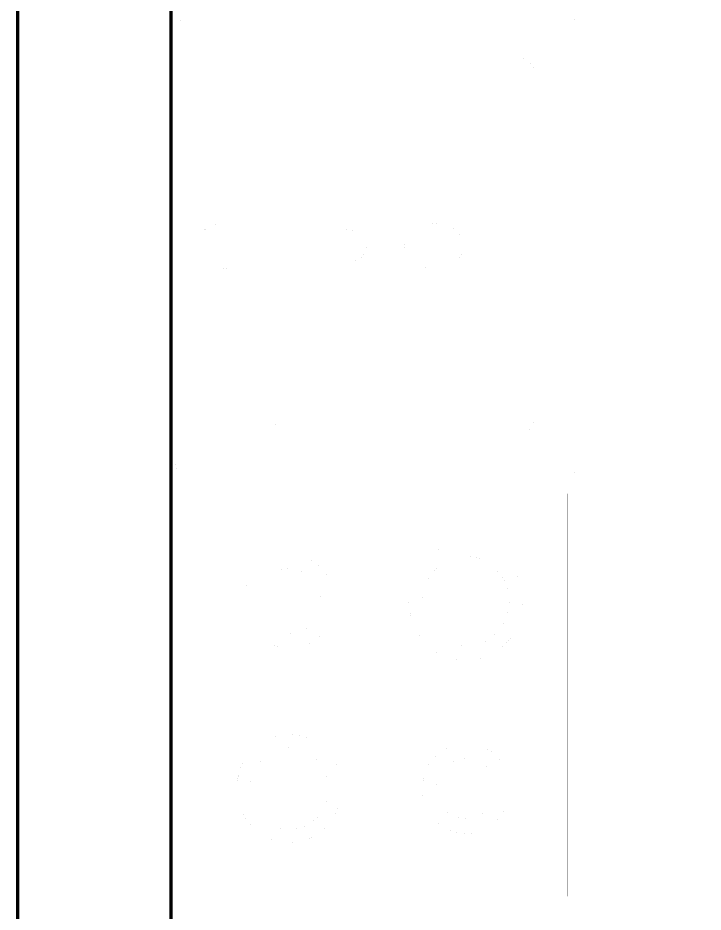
# Model space of a CAD drawing. Header units: metres. Extents: x -5.37 to 2.25, y -5.82 to 2.
# Drawn here: x -5.369 to -4.249, y -0.547 to 0.914 of the extents above; entities that cross this region are included whole.
import ezdxf

# ---------------------------------------------------------------- set-up
doc = ezdxf.new("R2010")
doc.units = ezdxf.units.M
doc.header["$LTSCALE"] = 10
doc.layers.get('0').update_dxf_attribs({"linetype": 'CONTINUOUS', "lineweight": 100})
doc.layers.add('roomitems', color=2, linetype='CONTINUOUS', lineweight=100)
doc.layers.add('walls', color=8, linetype='CONTINUOUS', lineweight=100)

# ---------------------------------------------------------------- blocks, each defined once
blk = doc.blocks.new('F-1-1')
at = {"color": 0, "const_width": 0.01}
for points in [[(-333.4, 352.1), (-333.4, 352.1)], [(-333.4, 352.1), (-277.8, 352.1)], [(-333.4, 293.5), (-333.4, 352.1)], [(-333.4, 352.1), (-333.4, 352.1)], [(-333.4, 352.1), (-333.4, 352.1)], [(-277.8, 352.1), (-222.2, 352.1)], [(-222.2, 352.1), (-166.7, 352.1)], [(-166.7, 352.1), (-111.1, 352.1)], [(-111.1, 352.1), (-55.6, 352.1)], [(-55.6, 352.1), (0, 352.1)], [(0, 352.1), (55.6, 352.1)], [(55.6, 352.1), (111.1, 352.1)], [(111.1, 352.1), (166.7, 352.1)], [(166.7, 352.1), (222.2, 352.1)], [(222.2, 352.1), (277.8, 352.1)], [(277.8, 352.1), (333.4, 352.1)], [(333.4, 352.1), (333.4, 293.5)], [(-311, 329), (-311, 329)], [(-311, 329), (-259.2, 329)], [(-311, 274.2), (-311, 329)], [(-311, 329), (-311, 329)], [(-311, 329), (-311, 329)], [(-259.2, 329), (-207.4, 329)], [(-207.4, 329), (-155.5, 329)], [(-155.5, 329), (-103.7, 329)], [(-103.7, 329), (-51.8, 329)], [(-51.8, 329), (0, 329)], [(0, 329), (51.8, 329)], [(51.8, 329), (103.7, 329)], [(103.7, 329), (155.5, 329)], [(155.5, 329), (207.4, 329)], [(207.4, 329), (259.2, 329)], [(259.2, 329), (311, 329)], [(311, 329), (311, 274.2)], [(-333.4, 234.8), (-333.4, 293.5)], [(333.4, 293.5), (333.4, 234.8)], [(-311, 219.4), (-311, 274.2)], [(144.4, 268.6), (144.4, 272.4)], [(144.4, 264.7), (144.4, 268.6)], [(144.4, 260.9), (144.4, 264.7)], [(311, 274.2), (311, 219.4)], [(-144.4, 248.6), (-144.4, 252.4)], [(-144.4, 248.6), (-144.4, 252.4)], [(-144.4, 244.7), (-144.4, 248.6)], [(-144.4, 244.7), (-144.4, 248.6)], [(119.5, 246.1), (131.7, 248.7)], [(131.7, 248.7), (144.4, 249.6)], [(144.4, 257), (144.4, 260.9)], [(144.4, 253.2), (144.4, 257)], [(144.4, 249.3), (144.4, 253.2)], [(144.4, 249.6), (157, 248.7)], [(144.4, 245.5), (144.4, 249.3)], [(157, 248.7), (169.2, 246.1)], [(-333.4, 176.1), (-333.4, 234.8)], [(-144.4, 240.9), (-144.4, 244.7)], [(-144.4, 240.9), (-144.4, 244.7)], [(-144.4, 237), (-144.4, 240.9)], [(-144.4, 237), (-144.4, 240.9)], [(-144.4, 233.2), (-144.4, 237)], [(-144.4, 233.2), (-144.4, 237)], [(87.3, 229.4), (97.2, 236.4)], [(97.2, 236.4), (108, 242)], [(108, 242), (119.5, 246.1)], [(144.4, 241.6), (144.4, 245.5)], [(144.4, 237.8), (144.4, 241.6)], [(144.4, 233.9), (144.4, 237.8)], [(144.4, 230.1), (144.4, 233.9)], [(169.2, 246.1), (180.7, 242)], [(180.7, 242), (191.5, 236.4)], [(191.5, 236.4), (201.4, 229.4)], [(333.4, 234.8), (333.4, 176.1)], [(-311, 164.5), (-311, 219.4)], [(-181.6, 218.9), (-173.1, 223.3)], [(-173.1, 223.3), (-164, 226.6)], [(-164, 226.6), (-154.4, 228.6)], [(-154.4, 228.6), (-144.4, 229.3)], [(-144.4, 229.3), (-144.4, 233.2)], [(-144.4, 229.3), (-144.4, 233.2)], [(-144.4, 229.3), (-134.4, 228.6)], [(-144.4, 225.5), (-144.4, 229.3)], [(-144.4, 225.5), (-144.4, 229.3)], [(-144.4, 221.6), (-144.4, 225.5)], [(-144.4, 221.6), (-144.4, 225.5)], [(-144.4, 217.8), (-144.4, 221.6)], [(-144.4, 217.8), (-144.4, 221.6)], [(-134.4, 228.6), (-124.7, 226.6)], [(-124.7, 226.6), (-115.6, 223.3)], [(-115.6, 223.3), (-107.1, 218.9)], [(70.4, 212), (78.3, 221.3)], [(78.3, 221.3), (87.3, 229.4)], [(108.6, 216.2), (116.8, 220.5)], [(116.8, 220.5), (125.5, 223.6)], [(125.5, 223.6), (134.8, 225.5)], [(134.8, 225.5), (144.4, 226.2)], [(144.4, 226.2), (144.4, 230.1)], [(144.4, 226.2), (154, 225.5)], [(144.4, 226.2), (144.4, 226.2)], [(154, 225.5), (163.2, 223.6)], [(163.2, 223.6), (171.9, 220.5)], [(171.9, 220.5), (180.1, 216.2)], [(201.4, 229.4), (210.4, 221.3)], [(210.4, 221.3), (218.3, 212)], [(311, 219.4), (311, 164.5)], [(-202.8, 199.6), (-196.6, 207)], [(-196.6, 207), (-189.5, 213.4)], [(-189.5, 213.4), (-181.6, 218.9)], [(-158.1, 204.3), (-151.4, 205.7)], [(-151.4, 205.7), (-144.4, 206.2)], [(-144.4, 213.9), (-144.4, 217.8)], [(-144.4, 213.9), (-144.4, 217.8)], [(-144.4, 210.1), (-144.4, 213.9)], [(-144.4, 210.1), (-144.4, 213.9)], [(-144.4, 206.2), (-144.4, 210.1)], [(-144.4, 206.2), (-144.4, 210.1)], [(-144.4, 206.2), (-137.4, 205.7)], [(-144.4, 206.2), (-144.4, 206.2)], [(-144.4, 206.2), (-144.4, 206.2)], [(-137.4, 205.7), (-130.7, 204.3)], [(-107.1, 218.9), (-99.3, 213.4)], [(-99.3, 213.4), (-92.2, 207)], [(-92.2, 207), (-85.9, 199.6)], [(63.7, 201.7), (70.4, 212)], [(88.3, 197.7), (94.3, 204.8)], [(94.3, 204.8), (101.1, 211)], [(101.1, 211), (108.6, 216.2)], [(180.1, 216.2), (187.6, 211)], [(187.6, 211), (194.4, 204.8)], [(194.4, 204.8), (200.4, 197.7)], [(218.3, 212), (225, 201.7)], [(-212.4, 182.7), (-208.1, 191.5)], [(-208.1, 191.5), (-202.8, 199.6)], [(-185.1, 185.5), (-180.8, 190.6)], [(-180.8, 190.6), (-175.8, 195.1)], [(-175.8, 195.1), (-170.4, 199)], [(-170.4, 199), (-164.4, 202)], [(-164.4, 202), (-158.1, 204.3)], [(-130.7, 204.3), (-124.3, 202)], [(-124.3, 202), (-118.4, 199)], [(-118.4, 199), (-112.9, 195.1)], [(-112.9, 195.1), (-108, 190.6)], [(-108, 190.6), (-103.6, 185.5)], [(-85.9, 199.6), (-80.6, 191.5)], [(-80.6, 191.5), (-76.3, 182.7)], [(54.3, 178.6), (58.3, 190.6)], [(58.3, 190.6), (63.7, 201.7)], [(83.2, 189.9), (88.3, 197.7)], [(200.4, 197.7), (205.5, 189.9)], [(225, 201.7), (230.4, 190.6)], [(230.4, 190.6), (234.4, 178.6)], [(-333.4, 117.4), (-333.4, 176.1)], [(-215.6, 173.3), (-212.4, 182.7)], [(-191.8, 173.7), (-188.8, 179.9)], [(-188.8, 179.9), (-185.1, 185.5)], [(-103.6, 185.5), (-99.9, 179.9)], [(-99.9, 179.9), (-96.9, 173.7)], [(-76.3, 182.7), (-73.2, 173.3)], [(51.8, 166.1), (54.3, 178.6)], [(76.1, 172.4), (79.1, 181.5)], [(79.1, 181.5), (83.2, 189.9)], [(205.5, 189.9), (209.6, 181.5)], [(209.6, 181.5), (212.7, 172.4)], [(234.4, 178.6), (236.9, 166.1)], [(333.4, 176.1), (333.4, 117.4)], [(-311, 109.7), (-311, 164.5)], [(-218.2, 153), (-217.5, 163.3)], [(-217.5, 163.3), (-215.6, 173.3)], [(-195.4, 160.2), (-194, 167.1)], [(-194, 167.1), (-191.8, 173.7)], [(-96.9, 173.7), (-94.7, 167.1)], [(-94.7, 167.1), (-93.3, 160.2)], [(-73.2, 173.3), (-71.2, 163.3)], [(-71.2, 163.3), (-70.5, 153)], [(51, 153), (51.8, 166.1)], [(73.6, 153), (74.2, 162.9)], [(74.2, 162.9), (76.1, 172.4)], [(212.7, 172.4), (214.5, 162.9)], [(214.5, 162.9), (215.2, 153)], [(236.9, 166.1), (237.8, 153)], [(311, 164.5), (311, 109.7)], [(-236.8, 153), (-240.5, 153)], [(-233.1, 153), (-236.8, 153)], [(-229.4, 153), (-233.1, 153)], [(-225.7, 153), (-229.4, 153)], [(-221.9, 153), (-225.7, 153)], [(-218.2, 153), (-221.9, 153)], [(-217.5, 142.6), (-218.2, 153)], [(-214.5, 153), (-218.2, 153)], [(-210.8, 153), (-214.5, 153)], [(-207, 153), (-210.8, 153)], [(-203.3, 153), (-207, 153)], [(-199.6, 153), (-203.3, 153)], [(-195.9, 153), (-199.6, 153)], [(-195.9, 153), (-195.4, 160.2)], [(-195.4, 145.7), (-195.9, 153)], [(-195.9, 153), (-195.9, 153)], [(-93.3, 160.2), (-92.9, 153)], [(-92.9, 153), (-93.3, 145.7)], [(-92.9, 153), (-92.9, 153)], [(-92.9, 153), (-92.9, 153)], [(-92.9, 153), (-92.9, 153)], [(-92.9, 153), (-92.9, 153)], [(-92.9, 153), (-92.9, 153)], [(-92.9, 153), (-92.9, 153)], [(-92.9, 153), (-92.9, 153)], [(-92.9, 153), (-92.9, 153)], [(-92.9, 153), (-92.9, 153)], [(-92.9, 153), (-92.9, 153)], [(-92.9, 153), (-92.9, 153)], [(-92.9, 153), (-92.9, 153)], [(-92.9, 153), (-92.9, 153)], [(-92.9, 153), (-92.9, 153)], [(-92.9, 153), (-92.9, 153)], [(-92.8, 153), (-92.8, 153)], [(-92.8, 153), (-89, 153)], [(-89, 153), (-85.3, 153)], [(-85.3, 153), (-81.6, 153)], [(-81.6, 153), (-77.9, 153)], [(-77.9, 153), (-74.2, 153)], [(-74.2, 153), (-70.4, 153)], [(-70.5, 153), (-71.2, 142.6)], [(-70.5, 153), (-70.5, 153)], [(-70.5, 153), (-70.5, 153)], [(-70.5, 153), (-70.5, 153)], [(-70.5, 153), (-70.5, 153)], [(-70.5, 153), (-70.5, 153)], [(-70.5, 153), (-70.5, 153)], [(-70.5, 153), (-70.5, 153)], [(-70.5, 153), (-70.5, 153)], [(-70.5, 153), (-70.5, 153)], [(-70.5, 153), (-70.5, 153)], [(-70.5, 153), (-70.5, 153)], [(-70.5, 153), (-70.5, 153)], [(-70.5, 153), (-70.5, 153)], [(-70.5, 153), (-70.5, 153)], [(-70.5, 153), (-70.5, 153)], [(-70.4, 153), (-66.7, 153)], [(-66.7, 153), (-63, 153)], [(-63, 153), (-59.3, 153)], [(-59.3, 153), (-55.5, 153)], [(-55.5, 153), (-51.8, 153)], [(-51.8, 153), (-48.1, 153)], [(32.6, 153), (28.9, 153)], [(36.3, 153), (32.6, 153)], [(40, 153), (36.3, 153)], [(43.8, 153), (40, 153)], [(47.5, 153), (43.8, 153)], [(51.2, 153), (47.5, 153)], [(51.8, 139.9), (51, 153)], [(54.9, 153), (51.2, 153)], [(58.7, 153), (54.9, 153)], [(62.4, 153), (58.7, 153)], [(66.1, 153), (62.4, 153)], [(69.8, 153), (66.1, 153)], [(73.6, 153), (69.8, 153)], [(74.2, 143), (73.6, 153)], [(73.6, 153), (73.6, 153)], [(215.2, 153), (214.5, 143)], [(215.2, 153), (215.2, 153)], [(215.2, 153), (215.2, 153)], [(215.2, 153), (215.2, 153)], [(215.2, 153), (215.2, 153)], [(215.2, 153), (215.2, 153)], [(215.2, 153), (215.2, 153)], [(215.2, 153), (215.2, 153)], [(215.2, 153), (215.2, 153)], [(215.2, 153), (215.2, 153)], [(215.2, 153), (215.2, 153)], [(215.2, 153), (215.2, 153)], [(215.2, 153), (215.2, 153)], [(215.2, 153), (215.2, 153)], [(215.2, 153), (215.2, 153)], [(215.2, 153), (215.2, 153)], [(215.2, 153), (215.2, 153)], [(215.2, 153), (218.9, 153)], [(218.9, 153), (222.6, 153)], [(222.6, 153), (226.4, 153)], [(226.4, 153), (230.1, 153)], [(230.1, 153), (233.8, 153)], [(233.8, 153), (237.5, 153)], [(237.8, 153), (236.9, 139.9)], [(237.5, 153), (241.3, 153)], [(237.8, 153), (237.8, 153)], [(237.8, 153), (237.8, 153)], [(237.8, 153), (237.8, 153)], [(237.8, 153), (237.8, 153)], [(237.8, 153), (237.8, 153)], [(237.8, 153), (237.8, 153)], [(237.8, 153), (237.8, 153)], [(237.8, 153), (237.8, 153)], [(237.8, 153), (237.8, 153)], [(237.8, 153), (237.8, 153)], [(237.8, 153), (237.8, 153)], [(237.8, 153), (237.8, 153)], [(237.8, 153), (237.8, 153)], [(237.8, 153), (237.8, 153)], [(237.8, 153), (237.8, 153)], [(241.3, 153), (245, 153)], [(245, 153), (248.7, 153)], [(248.7, 153), (252.4, 153)], [(252.4, 153), (256.1, 153)], [(256.1, 153), (259.9, 153)], [(-215.6, 132.7), (-217.5, 142.6)], [(-212.4, 123.2), (-215.6, 132.7)], [(-194, 138.8), (-195.4, 145.7)], [(-191.8, 132.2), (-194, 138.8)], [(-188.8, 126.1), (-191.8, 132.2)], [(-96.9, 132.2), (-99.9, 126.1)], [(-94.7, 138.8), (-96.9, 132.2)], [(-93.3, 145.7), (-94.7, 138.8)], [(-73.2, 132.7), (-76.3, 123.2)], [(-71.2, 142.6), (-73.2, 132.7)], [(54.3, 127.3), (51.8, 139.9)], [(76.1, 133.5), (74.2, 143)], [(79.1, 124.5), (76.1, 133.5)], [(212.7, 133.5), (209.6, 124.5)], [(214.5, 143), (212.7, 133.5)], [(236.9, 139.9), (234.4, 127.3)], [(-333.4, 58.7), (-333.4, 117.4)], [(-208.1, 114.4), (-212.4, 123.2)], [(-185.1, 120.4), (-188.8, 126.1)], [(-180.8, 115.3), (-185.1, 120.4)], [(-103.6, 120.4), (-108, 115.3)], [(-99.9, 126.1), (-103.6, 120.4)], [(-76.3, 123.2), (-80.6, 114.4)], [(58.3, 115.4), (54.3, 127.3)], [(83.2, 116), (79.1, 124.5)], [(209.6, 124.5), (205.5, 116)], [(234.4, 127.3), (230.4, 115.4)], [(333.4, 117.4), (333.4, 58.7)], [(-311, 54.8), (-311, 109.7)], [(-202.8, 106.3), (-208.1, 114.4)], [(-196.6, 99), (-202.8, 106.3)], [(-175.8, 110.8), (-180.8, 115.3)], [(-170.4, 107), (-175.8, 110.8)], [(-164.4, 103.9), (-170.4, 107)], [(-158.1, 101.6), (-164.4, 103.9)], [(-124.3, 103.9), (-130.7, 101.6)], [(-118.4, 107), (-124.3, 103.9)], [(-112.9, 110.8), (-118.4, 107)], [(-108, 115.3), (-112.9, 110.8)], [(-85.9, 106.3), (-92.2, 99)], [(-80.6, 114.4), (-85.9, 106.3)], [(63.7, 104.2), (58.3, 115.4)], [(70.4, 93.9), (63.7, 104.2)], [(88.3, 108.2), (83.2, 116)], [(94.3, 101.2), (88.3, 108.2)], [(200.4, 108.2), (194.4, 101.2)], [(205.5, 116), (200.4, 108.2)], [(225, 104.2), (218.3, 93.9)], [(230.4, 115.4), (225, 104.2)], [(311, 109.7), (311, 54.8)], [(-189.5, 92.5), (-196.6, 99)], [(-181.6, 87), (-189.5, 92.5)], [(-151.4, 100.2), (-158.1, 101.6)], [(-144.4, 99.7), (-151.4, 100.2)], [(-137.4, 100.2), (-144.4, 99.7)], [(-144.4, 99.7), (-144.4, 99.7)], [(-144.4, 99.7), (-144.4, 95.9)], [(-144.4, 95.9), (-144.4, 92)], [(-144.4, 92), (-144.4, 88.2)], [(-144.4, 88.2), (-144.4, 84.3)], [(-130.7, 101.6), (-137.4, 100.2)], [(-99.3, 92.5), (-107.1, 87)], [(-92.2, 99), (-99.3, 92.5)], [(78.3, 84.7), (70.4, 93.9)], [(101.1, 95), (94.3, 101.2)], [(108.6, 89.7), (101.1, 95)], [(116.8, 85.5), (108.6, 89.7)], [(180.1, 89.7), (171.9, 85.5)], [(187.6, 95), (180.1, 89.7)], [(194.4, 101.2), (187.6, 95)], [(218.3, 93.9), (210.4, 84.7)], [(-173.1, 82.6), (-181.6, 87)], [(-164, 79.3), (-173.1, 82.6)], [(-154.4, 77.3), (-164, 79.3)], [(-144.4, 76.6), (-154.4, 77.3)], [(-144.4, 84.3), (-144.4, 80.5)], [(-144.4, 80.5), (-144.4, 76.6)], [(-134.4, 77.3), (-144.4, 76.6)], [(-144.4, 76.6), (-144.4, 72.7)], [(-124.7, 79.3), (-134.4, 77.3)], [(-115.6, 82.6), (-124.7, 79.3)], [(-107.1, 87), (-115.6, 82.6)], [(87.3, 76.5), (78.3, 84.7)], [(97.2, 69.6), (87.3, 76.5)], [(125.5, 82.3), (116.8, 85.5)], [(134.8, 80.4), (125.5, 82.3)], [(144.4, 79.7), (134.8, 80.4)], [(154, 80.4), (144.4, 79.7)], [(144.4, 79.7), (144.4, 79.7)], [(144.4, 79.7), (144.4, 75.9)], [(144.4, 75.9), (144.4, 72)], [(163.2, 82.3), (154, 80.4)], [(171.9, 85.5), (163.2, 82.3)], [(201.4, 76.5), (191.5, 69.6)], [(210.4, 84.7), (201.4, 76.5)], [(-333.4, 0), (-333.4, 58.7)], [(-144.4, 72.7), (-144.4, 68.9)], [(-144.4, 68.9), (-144.4, 65)], [(-144.4, 65), (-144.4, 61.2)], [(-144.4, 61.2), (-144.4, 57.3)], [(108, 64), (97.2, 69.6)], [(119.5, 59.8), (108, 64)], [(131.7, 57.3), (119.5, 59.8)], [(144.4, 72), (144.4, 68.2)], [(144.4, 68.2), (144.4, 64.3)], [(144.4, 64.3), (144.4, 60.5)], [(144.4, 60.5), (144.4, 56.6)], [(169.2, 59.8), (157, 57.3)], [(180.7, 64), (169.2, 59.8)], [(191.5, 69.6), (180.7, 64)], [(333.4, 58.7), (333.4, 0)], [(-311, 0), (-311, 54.8)], [(-144.4, 57.3), (-144.4, 53.5)], [(144.4, 56.4), (131.7, 57.3)], [(157, 57.3), (144.4, 56.4)], [(144.4, 56.6), (144.4, 52.8)], [(144.4, 52.8), (144.4, 48.9)], [(144.4, 48.9), (144.4, 45.1)], [(144.4, 45.1), (144.4, 41.2)], [(311, 54.8), (311, 0)], [(144.4, 41.2), (144.4, 37.4)], [(144.4, 37.4), (144.4, 33.5)], [(-333.4, -58.7), (-333.4, 0)], [(-311, -54.8), (-311, 0)], [(311, 0), (311, -54.8)], [(333.4, 0), (333.4, -58.7)], [(-144.4, -44.1), (-144.4, -40.2)], [(-311, -109.7), (-311, -54.8)], [(-144.4, -47.9), (-144.4, -44.1)], [(-144.4, -51.8), (-144.4, -47.9)], [(-144.4, -55.6), (-144.4, -51.8)], [(-144.4, -59.5), (-144.4, -55.6)], [(144.4, -60.9), (144.4, -57.1)], [(311, -54.8), (311, -109.7)], [(-333.4, -117.4), (-333.4, -58.7)], [(-187.6, -76.5), (-177.7, -71.3)], [(-177.7, -71.3), (-167.1, -67.5)], [(-167.1, -67.5), (-156, -65.2)], [(-156, -65.2), (-144.4, -64.4)], [(-144.4, -63.3), (-144.4, -59.5)], [(-144.4, -67.2), (-144.4, -63.3)], [(-144.4, -64.4), (-132.7, -65.2)], [(-144.4, -71), (-144.4, -67.2)], [(-144.4, -74.9), (-144.4, -71)], [(-132.7, -65.2), (-121.6, -67.5)], [(-121.6, -67.5), (-111, -71.3)], [(-111, -71.3), (-101.1, -76.5)], [(144.4, -64.8), (144.4, -60.9)], [(144.4, -68.6), (144.4, -64.8)], [(144.4, -72.5), (144.4, -68.6)], [(144.4, -76.3), (144.4, -72.5)], [(333.4, -58.7), (333.4, -117.4)], [(-205, -90.3), (-196.7, -82.8)], [(-196.7, -82.8), (-187.6, -76.5)], [(-161.5, -88.8), (-153.1, -87)], [(-153.1, -87), (-144.4, -86.4)], [(-144.4, -78.7), (-144.4, -74.9)], [(-144.4, -82.6), (-144.4, -78.7)], [(-144.4, -86.4), (-144.4, -82.6)], [(-144.4, -86.4), (-135.6, -87)], [(-144.4, -86.4), (-144.4, -86.4)], [(-135.6, -87), (-127.3, -88.8)], [(-101.1, -76.5), (-92, -82.8)], [(-92, -82.8), (-83.8, -90.3)], [(108.4, -89.3), (116.6, -85)], [(116.6, -85), (125.4, -81.9)], [(125.4, -81.9), (134.7, -79.9)], [(134.7, -79.9), (144.4, -79.3)], [(144.4, -80.2), (144.4, -76.3)], [(144.4, -79.3), (154, -79.9)], [(144.4, -84), (144.4, -80.2)], [(144.4, -87.9), (144.4, -84)], [(154, -79.9), (163.3, -81.9)], [(163.3, -81.9), (172.1, -85)], [(172.1, -85), (180.3, -89.3)], [(-218.4, -108.2), (-212.2, -98.8)], [(-212.2, -98.8), (-205, -90.3)], [(-189.9, -105.9), (-183.7, -100.3)], [(-183.7, -100.3), (-176.8, -95.5)], [(-176.8, -95.5), (-169.4, -91.6)], [(-169.4, -91.6), (-161.5, -88.8)], [(-127.3, -88.8), (-119.3, -91.6)], [(-119.3, -91.6), (-111.9, -95.5)], [(-111.9, -95.5), (-105.1, -100.3)], [(-105.1, -100.3), (-98.9, -105.9)], [(-83.8, -90.3), (-76.5, -98.8)], [(-76.5, -98.8), (-70.4, -108.2)], [(88, -107.9), (94, -100.8)], [(94, -100.8), (100.8, -94.6)], [(100.8, -94.6), (108.4, -89.3)], [(144.4, -91.7), (144.4, -87.9)], [(144.4, -95.6), (144.4, -91.7)], [(144.4, -99.4), (144.4, -95.6)], [(144.4, -103.3), (144.4, -99.4)], [(180.3, -89.3), (187.9, -94.6)], [(187.9, -94.6), (194.8, -100.8)], [(194.8, -100.8), (200.8, -107.9)], [(-311, -164.5), (-311, -109.7)], [(-223.3, -118.5), (-218.4, -108.2)], [(-199.9, -119.4), (-195.3, -112.3)], [(-195.3, -112.3), (-189.9, -105.9)], [(-98.9, -105.9), (-93.4, -112.3)], [(-93.4, -112.3), (-88.8, -119.4)], [(-70.4, -108.2), (-65.4, -118.5)], [(78.7, -124.3), (82.8, -115.8)], [(82.8, -115.8), (88, -107.9)], [(110.4, -117.8), (115, -113.6)], [(115, -113.6), (120.1, -110.1)], [(120.1, -110.1), (125.7, -107.2)], [(125.7, -107.2), (131.6, -105.1)], [(131.6, -105.1), (137.9, -103.7)], [(137.9, -103.7), (144.4, -103.3)], [(144.4, -103.3), (150.9, -103.7)], [(144.4, -103.3), (144.4, -103.3)], [(150.9, -103.7), (157.1, -105.1)], [(157.1, -105.1), (163.1, -107.2)], [(163.1, -107.2), (168.6, -110.1)], [(168.6, -110.1), (173.7, -113.6)], [(173.7, -113.6), (178.3, -117.8)], [(200.8, -107.9), (205.9, -115.8)], [(205.9, -115.8), (210, -124.3)], [(311, -109.7), (311, -164.5)], [(-333.4, -176.1), (-333.4, -117.4)], [(-229.3, -140.9), (-227, -129.4)], [(-227, -129.4), (-223.3, -118.5)], [(-206.4, -135.3), (-203.7, -127.1)], [(-203.7, -127.1), (-199.9, -119.4)], [(-88.8, -119.4), (-85.1, -127.1)], [(-85.1, -127.1), (-82.3, -135.3)], [(-65.4, -118.5), (-61.8, -129.4)], [(-61.8, -129.4), (-59.5, -140.9)], [(75.7, -133.4), (78.7, -124.3)], [(100.1, -133.6), (102.9, -127.9)], [(102.9, -127.9), (106.3, -122.6)], [(106.3, -122.6), (110.4, -117.8)], [(178.3, -117.8), (182.4, -122.6)], [(182.4, -122.6), (185.8, -127.9)], [(185.8, -127.9), (188.6, -133.6)], [(210, -124.3), (213.1, -133.4)], [(333.4, -117.4), (333.4, -176.1)], [(-230, -153), (-229.3, -140.9)], [(-208.7, -153), (-208.1, -143.9)], [(-208.1, -143.9), (-206.4, -135.3)], [(-82.3, -135.3), (-80.6, -143.9)], [(-80.6, -143.9), (-80, -153)], [(-59.5, -140.9), (-58.7, -153)], [(73.1, -153), (73.8, -143)], [(73.8, -143), (75.7, -133.4)], [(96.8, -146.2), (98.1, -139.8)], [(98.1, -139.8), (100.1, -133.6)], [(188.6, -133.6), (190.7, -139.8)], [(190.7, -139.8), (192, -146.2)], [(213.1, -133.4), (215, -143)], [(215, -143), (215.6, -153)], [(-249.7, -153), (-253.4, -153)], [(-245.9, -153), (-249.7, -153)], [(-242.2, -153), (-245.9, -153)], [(-238.5, -153), (-242.2, -153)], [(-234.8, -153), (-238.5, -153)], [(-231.1, -153), (-234.8, -153)], [(-227.3, -153), (-231.1, -153)], [(-229.3, -165), (-230, -153)], [(-223.6, -153), (-227.3, -153)], [(-219.9, -153), (-223.6, -153)], [(-216.2, -153), (-219.9, -153)], [(-212.4, -153), (-216.2, -153)], [(-208.7, -153), (-212.4, -153)], [(-208.1, -162), (-208.7, -153)], [(-208.7, -153), (-208.7, -153)], [(-80, -153), (-80.6, -162)], [(-80, -153), (-80, -153)], [(-80, -153), (-80, -153)], [(-80, -153), (-80, -153)], [(-80, -153), (-80, -153)], [(-80, -153), (-80, -153)], [(-80, -153), (-80, -153)], [(-80, -153), (-80, -153)], [(-80, -153), (-80, -153)], [(-80, -153), (-80, -153)], [(-80, -153), (-80, -153)], [(-80, -153), (-80, -153)], [(-80, -153), (-80, -153)], [(-80, -153), (-80, -153)], [(-80, -153), (-80, -153)], [(-80, -153), (-80, -153)], [(-80, -153), (-80, -153)], [(-80, -153), (-76.3, -153)], [(-76.3, -153), (-72.6, -153)], [(-72.6, -153), (-68.9, -153)], [(-68.9, -153), (-65.1, -153)], [(-65.1, -153), (-61.4, -153)], [(-61.4, -153), (-57.7, -153)], [(-58.7, -153), (-59.5, -165)], [(-58.7, -153), (-58.7, -153)], [(-58.7, -153), (-58.7, -153)], [(-58.7, -153), (-58.7, -153)], [(-58.7, -153), (-58.7, -153)], [(-58.7, -153), (-58.7, -153)], [(-58.7, -153), (-58.7, -153)], [(-58.7, -153), (-58.7, -153)], [(-58.7, -153), (-58.7, -153)], [(-58.7, -153), (-58.7, -153)], [(-58.7, -153), (-58.7, -153)], [(-58.7, -153), (-58.7, -153)], [(-58.7, -153), (-58.7, -153)], [(-58.7, -153), (-58.7, -153)], [(-58.7, -153), (-58.7, -153)], [(-58.7, -153), (-58.7, -153)], [(-57.7, -153), (-54, -153)], [(-54, -153), (-50.2, -153)], [(-50.2, -153), (-46.5, -153)], [(-46.5, -153), (-42.8, -153)], [(-42.8, -153), (-39.1, -153)], [(-39.1, -153), (-35.4, -153)], [(55.3, -153), (51.5, -153)], [(59, -153), (55.3, -153)], [(62.7, -153), (59, -153)], [(66.4, -153), (62.7, -153)], [(70.2, -153), (66.4, -153)], [(73.9, -153), (70.2, -153)], [(73.8, -163), (73.1, -153)], [(77.6, -153), (73.9, -153)], [(81.3, -153), (77.6, -153)], [(85.1, -153), (81.3, -153)], [(88.8, -153), (85.1, -153)], [(92.5, -153), (88.8, -153)], [(96.2, -153), (92.5, -153)], [(96.2, -153), (96.2, -153)], [(96.3, -153), (96.8, -146.2)], [(96.8, -159.7), (96.3, -153)], [(98.1, -166.2), (96.8, -159.7)], [(192, -159.7), (190.7, -166.2)], [(192, -146.2), (192.4, -153)], [(192.4, -153), (192, -159.7)], [(192.4, -153), (192.4, -153)], [(192.4, -153), (192.4, -153)], [(192.4, -153), (192.4, -153)], [(192.4, -153), (192.4, -153)], [(192.4, -153), (192.4, -153)], [(192.4, -153), (192.4, -153)], [(192.4, -153), (192.4, -153)], [(192.4, -153), (192.4, -153)], [(192.4, -153), (192.4, -153)], [(192.4, -153), (192.4, -153)], [(192.4, -153), (192.4, -153)], [(192.4, -153), (192.4, -153)], [(192.4, -153), (192.4, -153)], [(192.4, -153), (192.4, -153)], [(192.4, -153), (192.4, -153)], [(192.4, -153), (192.4, -153)], [(192.4, -153), (196.1, -153)], [(196.1, -153), (199.9, -153)], [(199.9, -153), (203.6, -153)], [(203.6, -153), (207.3, -153)], [(207.3, -153), (211, -153)], [(211, -153), (214.7, -153)], [(214.7, -153), (218.5, -153)], [(215.6, -153), (215, -163)], [(215.6, -153), (215.6, -153)], [(215.6, -153), (215.6, -153)], [(215.6, -153), (215.6, -153)], [(215.6, -153), (215.6, -153)], [(215.6, -153), (215.6, -153)], [(215.6, -153), (215.6, -153)], [(215.6, -153), (215.6, -153)], [(215.6, -153), (215.6, -153)], [(215.6, -153), (215.6, -153)], [(215.6, -153), (215.6, -153)], [(215.6, -153), (215.6, -153)], [(215.6, -153), (215.6, -153)], [(215.6, -153), (215.6, -153)], [(215.6, -153), (215.6, -153)], [(215.6, -153), (215.6, -153)], [(218.5, -153), (222.2, -153)], [(222.2, -153), (225.9, -153)], [(225.9, -153), (229.6, -153)], [(229.6, -153), (233.4, -153)], [(233.4, -153), (237.1, -153)], [(-311, -219.4), (-311, -164.5)], [(-227, -176.5), (-229.3, -165)], [(-206.4, -170.7), (-208.1, -162)], [(-203.7, -178.9), (-206.4, -170.7)], [(-82.3, -170.7), (-85.1, -178.9)], [(-80.6, -162), (-82.3, -170.7)], [(-59.5, -165), (-61.8, -176.5)], [(75.7, -172.6), (73.8, -163)], [(78.7, -181.7), (75.7, -172.6)], [(100.1, -172.3), (98.1, -166.2)], [(102.9, -178), (100.1, -172.3)], [(188.6, -172.3), (185.8, -178)], [(190.7, -166.2), (188.6, -172.3)], [(213.1, -172.6), (210, -181.7)], [(215, -163), (213.1, -172.6)], [(311, -164.5), (311, -219.4)], [(-333.4, -234.8), (-333.4, -176.1)], [(-223.3, -187.5), (-227, -176.5)], [(-218.4, -197.7), (-223.3, -187.5)], [(-199.9, -186.6), (-203.7, -178.9)], [(-195.3, -193.6), (-199.9, -186.6)], [(-88.8, -186.6), (-93.4, -193.6)], [(-85.1, -178.9), (-88.8, -186.6)], [(-65.4, -187.5), (-70.4, -197.7)], [(-61.8, -176.5), (-65.4, -187.5)], [(82.8, -190.2), (78.7, -181.7)], [(106.3, -183.3), (102.9, -178)], [(110.4, -188.1), (106.3, -183.3)], [(115, -192.3), (110.4, -188.1)], [(178.3, -188.1), (173.7, -192.3)], [(182.4, -183.3), (178.3, -188.1)], [(185.8, -178), (182.4, -183.3)], [(210, -181.7), (205.9, -190.2)], [(333.4, -176.1), (333.4, -234.8)], [(-212.2, -207.1), (-218.4, -197.7)], [(-189.9, -200), (-195.3, -193.6)], [(-183.7, -205.6), (-189.9, -200)], [(-98.9, -200), (-105.1, -205.6)], [(-93.4, -193.6), (-98.9, -200)], [(-70.4, -197.7), (-76.5, -207.1)], [(88, -198), (82.8, -190.2)], [(94, -205.1), (88, -198)], [(120.1, -195.9), (115, -192.3)], [(125.7, -198.7), (120.1, -195.9)], [(131.6, -200.9), (125.7, -198.7)], [(137.9, -202.2), (131.6, -200.9)], [(144.4, -202.6), (137.9, -202.2)], [(150.9, -202.2), (144.4, -202.6)], [(144.4, -202.6), (144.4, -202.6)], [(144.4, -202.6), (144.4, -206.5)], [(157.1, -200.9), (150.9, -202.2)], [(163.1, -198.7), (157.1, -200.9)], [(168.6, -195.9), (163.1, -198.7)], [(173.7, -192.3), (168.6, -195.9)], [(200.8, -198), (194.8, -205.1)], [(205.9, -190.2), (200.8, -198)], [(-205, -215.6), (-212.2, -207.1)], [(-196.7, -223.1), (-205, -215.6)], [(-176.8, -210.4), (-183.7, -205.6)], [(-169.4, -214.3), (-176.8, -210.4)], [(-161.5, -217.1), (-169.4, -214.3)], [(-153.1, -218.9), (-161.5, -217.1)], [(-144.4, -219.5), (-153.1, -218.9)], [(-135.6, -218.9), (-144.4, -219.5)], [(-127.3, -217.1), (-135.6, -218.9)], [(-119.3, -214.3), (-127.3, -217.1)], [(-111.9, -210.4), (-119.3, -214.3)], [(-105.1, -205.6), (-111.9, -210.4)], [(-83.8, -215.6), (-92, -223.1)], [(-76.5, -207.1), (-83.8, -215.6)], [(100.8, -211.3), (94, -205.1)], [(108.4, -216.6), (100.8, -211.3)], [(116.6, -220.9), (108.4, -216.6)], [(144.4, -206.5), (144.4, -210.4)], [(144.4, -210.4), (144.4, -214.2)], [(144.4, -214.2), (144.4, -218.1)], [(144.4, -218.1), (144.4, -221.9)], [(180.3, -216.6), (172.1, -220.9)], [(187.9, -211.3), (180.3, -216.6)], [(194.8, -205.1), (187.9, -211.3)], [(-311, -274.2), (-311, -219.4)], [(-187.6, -229.5), (-196.7, -223.1)], [(-177.7, -234.6), (-187.6, -229.5)], [(-144.4, -219.5), (-144.4, -219.5)], [(-144.4, -219.5), (-144.4, -223.4)], [(-144.4, -223.4), (-144.4, -227.2)], [(-144.4, -227.2), (-144.4, -231.1)], [(-144.4, -231.1), (-144.4, -234.9)], [(-101.1, -229.5), (-111, -234.6)], [(-92, -223.1), (-101.1, -229.5)], [(125.4, -224), (116.6, -220.9)], [(134.7, -226), (125.4, -224)], [(144.4, -226.7), (134.7, -226)], [(144.4, -221.9), (144.4, -225.8)], [(144.4, -225.8), (144.4, -229.6)], [(154, -226), (144.4, -226.7)], [(144.4, -229.6), (144.4, -233.5)], [(144.4, -233.5), (144.4, -237.3)], [(163.3, -224), (154, -226)], [(172.1, -220.9), (163.3, -224)], [(311, -219.4), (311, -274.2)], [(-333.4, -293.5), (-333.4, -234.8)], [(-167.1, -238.4), (-177.7, -234.6)], [(-156, -240.8), (-167.1, -238.4)], [(-144.4, -241.6), (-156, -240.8)], [(-144.4, -234.9), (-144.4, -238.8)], [(-144.4, -238.8), (-144.4, -242.6)], [(-132.7, -240.8), (-144.4, -241.6)], [(-144.4, -242.6), (-144.4, -246.5)], [(-144.4, -246.5), (-144.4, -250.3)], [(-121.6, -238.4), (-132.7, -240.8)], [(-111, -234.6), (-121.6, -238.4)], [(144.4, -237.3), (144.4, -241.2)], [(144.4, -241.2), (144.4, -245)], [(144.4, -245), (144.4, -248.9)], [(333.4, -234.8), (333.4, -293.5)], [(-144.4, -250.3), (-144.4, -254.2)], [(-144.4, -254.2), (-144.4, -258)], [(-144.4, -258), (-144.4, -261.9)], [(-144.4, -261.9), (-144.4, -265.7)], [(-311, -329), (-311, -274.2)], [(311, -274.2), (311, -329)], [(-333.4, -352.1), (-333.4, -293.5)], [(333.4, -293.5), (333.4, -352.1)], [(-259.2, -329), (-311, -329)], [(-207.4, -329), (-259.2, -329)], [(-155.5, -329), (-207.4, -329)], [(-103.7, -329), (-155.5, -329)], [(-51.8, -329), (-103.7, -329)], [(0, -329), (-51.8, -329)], [(51.8, -329), (0, -329)], [(103.7, -329), (51.8, -329)], [(155.5, -329), (103.7, -329)], [(207.4, -329), (155.5, -329)], [(259.2, -329), (207.4, -329)], [(311, -329), (259.2, -329)], [(-277.8, -352.1), (-333.4, -352.1)], [(-222.2, -352.1), (-277.8, -352.1)], [(-166.7, -352.1), (-222.2, -352.1)], [(-111.1, -352.1), (-166.7, -352.1)], [(-55.6, -352.1), (-111.1, -352.1)], [(0, -352.1), (-55.6, -352.1)], [(55.6, -352.1), (0, -352.1)], [(111.1, -352.1), (55.6, -352.1)], [(166.7, -352.1), (111.1, -352.1)], [(222.2, -352.1), (166.7, -352.1)], [(277.8, -352.1), (222.2, -352.1)], [(333.4, -352.1), (277.8, -352.1)]]:
    blk.add_lwpolyline(points, dxfattribs=at)
blk = doc.blocks.new('F-1-2')
at = {"color": 0, "const_width": 0.01}
for points in [[(-369.6, 319.8), (-369.3, 321.9)], [(-369.3, 321.9), (-368.8, 323.9)], [(-368.8, 323.9), (-368.1, 325.8)], [(-368.1, 325.8), (-367.2, 327.5)], [(-367.2, 327.5), (-366.2, 329.1)], [(-366.2, 329.1), (-365, 330.5)], [(-365, 330.5), (-363.7, 331.6)], [(-363.7, 331.6), (-362.3, 332.6)], [(-362.3, 332.6), (-360.8, 333.3)], [(-360.8, 333.3), (-359.3, 333.7)], [(-359.3, 333.7), (-357.6, 333.9)], [(-357.6, 333.9), (-357.6, 333.9)], [(-357.6, 333.9), (-298, 333.9)], [(-357.6, 333.9), (-357.6, 333.9)], [(-357.6, 333.9), (-357.6, 333.9)], [(-357.6, 333.9), (-357.6, 333.9)], [(-357.6, 333.9), (-357.6, 333.9)], [(-357.6, 333.9), (-357.6, 333.9)], [(-357.6, 333.9), (-357.6, 333.9)], [(-357.6, 333.9), (-357.6, 333.9)], [(-357.6, 333.9), (-357.6, 333.9)], [(-357.6, 333.9), (-357.6, 333.9)], [(-357.6, 333.9), (-357.6, 333.9)], [(-357.6, 333.9), (-357.6, 333.9)], [(-357.6, 333.9), (-357.6, 333.9)], [(-357.6, 333.9), (-357.6, 333.9)], [(-357.6, 333.9), (-357.6, 333.9)], [(-298, 333.9), (-238.4, 333.9)], [(-238.4, 333.9), (-178.8, 333.9)], [(-178.8, 333.9), (-119.2, 333.9)], [(-119.2, 333.9), (-59.6, 333.9)], [(-59.6, 333.9), (0, 333.9)], [(0, 333.9), (59.6, 333.9)], [(59.6, 333.9), (119.2, 333.9)], [(119.2, 333.9), (178.8, 333.9)], [(178.8, 333.9), (238.4, 333.9)], [(238.4, 333.9), (298, 333.9)], [(298, 333.9), (357.6, 333.9)], [(357.6, 333.9), (359.3, 333.7)], [(359.3, 333.7), (360.8, 333.3)], [(360.8, 333.3), (362.3, 332.6)], [(362.3, 332.6), (363.7, 331.6)], [(363.7, 331.6), (365, 330.5)], [(365, 330.5), (366.2, 329.1)], [(366.2, 329.1), (367.2, 327.5)], [(367.2, 327.5), (368.1, 325.8)], [(368.1, 325.8), (368.8, 323.9)], [(368.8, 323.9), (369.3, 321.9)], [(369.3, 321.9), (369.6, 319.8)], [(-369.7, 317.6), (-369.6, 319.8)], [(-369.7, 264.6), (-369.7, 317.6)], [(369.6, 319.8), (369.7, 317.6)], [(369.7, 317.6), (369.7, 264.6)], [(-22.2, 291.1), (-18.4, 294.6)], [(-22.2, 291.1), (-18.4, 294.6)], [(-22.2, 291.1), (-18.4, 294.6)], [(-18.4, 294.6), (-14.2, 297.5)], [(-18.4, 294.6), (-14.2, 297.5)], [(-18.4, 294.6), (-14.2, 297.5)], [(-14.2, 297.5), (-9.7, 299.5)], [(-14.2, 297.5), (-9.7, 299.5)], [(-14.2, 297.5), (-9.7, 299.5)], [(-9.7, 299.5), (-4.9, 300.8)], [(-9.7, 299.5), (-4.9, 300.8)], [(-9.7, 299.5), (-4.9, 300.8)], [(-4.9, 300.8), (0, 301.3)], [(-4.9, 300.8), (0, 301.3)], [(-4.9, 300.8), (0, 301.3)], [(0, 301.3), (4.9, 300.8)], [(0, 301.3), (4.9, 300.8)], [(0, 301.3), (4.9, 300.8)], [(4.9, 300.8), (9.7, 299.5)], [(4.9, 300.8), (9.7, 299.5)], [(4.9, 300.8), (9.7, 299.5)], [(9.7, 299.5), (14.2, 297.5)], [(9.7, 299.5), (14.2, 297.5)], [(9.7, 299.5), (14.2, 297.5)], [(14.2, 297.5), (18.4, 294.6)], [(14.2, 297.5), (18.4, 294.6)], [(14.2, 297.5), (18.4, 294.6)], [(18.4, 294.6), (22.2, 291.1)], [(18.4, 294.6), (22.2, 291.1)], [(18.4, 294.6), (22.2, 291.1)], [(-31.4, 277.1), (-28.8, 282.3)], [(-31.4, 277.1), (-28.8, 282.3)], [(-31.4, 277.1), (-28.8, 282.3)], [(-28.8, 282.3), (-25.7, 287)], [(-28.8, 282.3), (-25.7, 287)], [(-28.8, 282.3), (-25.7, 287)], [(-25.7, 287), (-22.2, 291.1)], [(-25.7, 287), (-22.2, 291.1)], [(-25.7, 287), (-22.2, 291.1)], [(22.2, 291.1), (25.7, 287)], [(22.2, 291.1), (25.7, 287)], [(22.2, 291.1), (25.7, 287)], [(25.7, 287), (28.8, 282.3)], [(25.7, 287), (28.8, 282.3)], [(25.7, 287), (28.8, 282.3)], [(28.8, 282.3), (31.4, 277.1)], [(28.8, 282.3), (31.4, 277.1)], [(28.8, 282.3), (31.4, 277.1)], [(-369.7, 211.7), (-369.7, 264.6)], [(-36, 259.1), (-35.1, 265.4)], [(-36, 259.1), (-35.1, 265.4)], [(-36, 259.1), (-35.1, 265.4)], [(-35.1, 265.4), (-33.5, 271.4)], [(-35.1, 265.4), (-33.5, 271.4)], [(-35.1, 265.4), (-33.5, 271.4)], [(-33.5, 271.4), (-31.4, 277.1)], [(-33.5, 271.4), (-31.4, 277.1)], [(-33.5, 271.4), (-31.4, 277.1)], [(31.4, 277.1), (33.5, 271.4)], [(31.4, 277.1), (33.5, 271.4)], [(31.4, 277.1), (33.5, 271.4)], [(33.5, 271.4), (35.1, 265.4)], [(33.5, 271.4), (35.1, 265.4)], [(33.5, 271.4), (35.1, 265.4)], [(35.1, 265.4), (36, 259.1)], [(35.1, 265.4), (36, 259.1)], [(35.1, 265.4), (36, 259.1)], [(369.7, 264.6), (369.7, 211.7)], [(-36.4, 252.4), (-36, 259.1)], [(-36.4, 252.4), (-36, 259.1)], [(-36.4, 252.4), (-36, 259.1)], [(-36, 245.8), (-36.4, 252.4)], [(-36, 245.8), (-36.4, 252.4)], [(-36, 245.8), (-36.4, 252.4)], [(36, 259.1), (36.4, 252.4)], [(36, 259.1), (36.4, 252.4)], [(36, 259.1), (36.4, 252.4)], [(36.4, 252.4), (36, 245.8)], [(36.4, 252.4), (36, 245.8)], [(36.4, 252.4), (36, 245.8)], [(36.4, 252.4), (36.4, 252.4)], [(36.4, 252.4), (36.4, 252.4)], [(36.4, 252.4), (36.4, 252.4)], [(36.4, 252.4), (36.4, 252.4)], [(36.4, 252.4), (36.4, 252.4)], [(36.4, 252.4), (36.4, 252.4)], [(36.4, 252.4), (36.4, 252.4)], [(36.4, 252.4), (36.4, 252.4)], [(36.4, 252.4), (36.4, 252.4)], [(36.4, 252.4), (36.4, 252.4)], [(36.4, 252.4), (36.4, 252.4)], [(36.4, 252.4), (36.4, 252.4)], [(36.4, 252.4), (36.4, 252.4)], [(36.4, 252.4), (36.4, 252.4)], [(36.4, 252.4), (36.4, 252.4)], [(36.4, 252.4), (36.4, 252.4)], [(36.4, 252.4), (36.4, 252.4)], [(36.4, 252.4), (36.4, 252.4)], [(36.4, 252.4), (36.4, 252.4)], [(36.4, 252.4), (36.4, 252.4)], [(36.4, 252.4), (36.4, 252.4)], [(36.4, 252.4), (36.4, 252.4)], [(36.4, 252.4), (36.4, 252.4)], [(36.4, 252.4), (36.4, 252.4)], [(36.4, 252.4), (36.4, 252.4)], [(36.4, 252.4), (36.4, 252.4)], [(36.4, 252.4), (36.4, 252.4)], [(36.4, 252.4), (36.4, 252.4)], [(36.4, 252.4), (36.4, 252.4)], [(36.4, 252.4), (36.4, 252.4)], [(36.4, 252.4), (36.4, 252.4)], [(36.4, 252.4), (36.4, 252.4)], [(36.4, 252.4), (36.4, 252.4)], [(36.4, 252.4), (36.4, 252.4)], [(36.4, 252.4), (36.4, 252.4)], [(36.4, 252.4), (36.4, 252.4)], [(36.4, 252.4), (36.4, 252.4)], [(36.4, 252.4), (36.4, 252.4)], [(36.4, 252.4), (36.4, 252.4)], [(36.4, 252.4), (36.4, 252.4)], [(36.4, 252.4), (36.4, 252.4)], [(36.4, 252.4), (36.4, 252.4)], [(36.4, 252.4), (36.4, 252.4)], [(36.4, 252.4), (36.4, 252.4)], [(36.4, 252.4), (36.4, 252.4)], [(-35.1, 239.4), (-36, 245.8)], [(-35.1, 239.4), (-36, 245.8)], [(-35.1, 239.4), (-36, 245.8)], [(-33.5, 233.4), (-35.1, 239.4)], [(-33.5, 233.4), (-35.1, 239.4)], [(-33.5, 233.4), (-35.1, 239.4)], [(35.1, 239.4), (33.5, 233.4)], [(35.1, 239.4), (33.5, 233.4)], [(35.1, 239.4), (33.5, 233.4)], [(36, 245.8), (35.1, 239.4)], [(36, 245.8), (35.1, 239.4)], [(36, 245.8), (35.1, 239.4)], [(-31.4, 227.8), (-33.5, 233.4)], [(-31.4, 227.8), (-33.5, 233.4)], [(-31.4, 227.8), (-33.5, 233.4)], [(-28.8, 222.6), (-31.4, 227.8)], [(-28.8, 222.6), (-31.4, 227.8)], [(-28.8, 222.6), (-31.4, 227.8)], [(-25.7, 217.9), (-28.8, 222.6)], [(-25.7, 217.9), (-28.8, 222.6)], [(-25.7, 217.9), (-28.8, 222.6)], [(-26.6, 225.6), (-27.6, 225.6)], [(-27.6, 225.6), (-27.6, 211.4)], [(-23.5, 225.6), (-26.6, 225.6)], [(-19, 225.6), (-23.5, 225.6)], [(-13.3, 225.6), (-19, 225.6)], [(-6.8, 225.6), (-13.3, 225.6)], [(0, 225.6), (-6.8, 225.6)], [(6.8, 225.6), (0, 225.6)], [(13.3, 225.6), (6.8, 225.6)], [(19, 225.6), (13.3, 225.6)], [(23.5, 225.6), (19, 225.6)], [(26.6, 225.6), (23.5, 225.6)], [(28.8, 222.6), (25.7, 217.9)], [(28.8, 222.6), (25.7, 217.9)], [(28.8, 222.6), (25.7, 217.9)], [(27.6, 225.6), (26.6, 225.6)], [(27.6, 211.4), (27.6, 225.6)], [(31.4, 227.8), (28.8, 222.6)], [(31.4, 227.8), (28.8, 222.6)], [(31.4, 227.8), (28.8, 222.6)], [(33.5, 233.4), (31.4, 227.8)], [(33.5, 233.4), (31.4, 227.8)], [(33.5, 233.4), (31.4, 227.8)], [(-369.7, 158.8), (-369.7, 211.7)], [(-27.6, 211.4), (-27.6, 197.3)], [(-22.2, 213.8), (-25.7, 217.9)], [(-22.2, 213.8), (-25.7, 217.9)], [(-22.2, 213.8), (-25.7, 217.9)], [(-18.4, 210.2), (-22.2, 213.8)], [(-18.4, 210.2), (-22.2, 213.8)], [(-18.4, 210.2), (-22.2, 213.8)], [(-14.2, 207.4), (-18.4, 210.2)], [(-14.2, 207.4), (-18.4, 210.2)], [(-14.2, 207.4), (-18.4, 210.2)], [(-9.7, 205.3), (-14.2, 207.4)], [(-9.7, 205.3), (-14.2, 207.4)], [(-9.7, 205.3), (-14.2, 207.4)], [(-4.9, 204), (-9.7, 205.3)], [(-4.9, 204), (-9.7, 205.3)], [(-4.9, 204), (-9.7, 205.3)], [(9.7, 205.3), (4.9, 204)], [(9.7, 205.3), (4.9, 204)], [(9.7, 205.3), (4.9, 204)], [(14.2, 207.4), (9.7, 205.3)], [(14.2, 207.4), (9.7, 205.3)], [(14.2, 207.4), (9.7, 205.3)], [(18.4, 210.2), (14.2, 207.4)], [(18.4, 210.2), (14.2, 207.4)], [(18.4, 210.2), (14.2, 207.4)], [(22.2, 213.8), (18.4, 210.2)], [(22.2, 213.8), (18.4, 210.2)], [(22.2, 213.8), (18.4, 210.2)], [(25.7, 217.9), (22.2, 213.8)], [(25.7, 217.9), (22.2, 213.8)], [(25.7, 217.9), (22.2, 213.8)], [(27.6, 197.3), (27.6, 211.4)], [(369.7, 211.7), (369.7, 158.8)], [(-27.6, 197.3), (-27.6, 183.2)], [(0, 203.6), (-4.9, 204)], [(0, 203.6), (-4.9, 204)], [(0, 203.6), (-4.9, 204)], [(4.9, 204), (0, 203.6)], [(4.9, 204), (0, 203.6)], [(4.9, 204), (0, 203.6)], [(27.6, 183.1), (27.6, 197.3)], [(-27.6, 183.2), (-27.6, 169)], [(27.6, 169), (27.6, 183.1)], [(-304.1, 158.3), (-302, 161.4)], [(-302, 161.4), (-299.7, 164.2)], [(-299.7, 164.2), (-297.1, 166.5)], [(-297.1, 166.5), (-294.3, 168.4)], [(-294.3, 168.4), (-291.3, 169.8)], [(-291.3, 169.8), (-288.2, 170.7)], [(-288.2, 170.7), (-284.9, 171)], [(-284.9, 171), (-237.4, 171)], [(-237.4, 171), (-189.9, 171)], [(-189.9, 171), (-142.4, 171)], [(-142.4, 171), (-95, 171)], [(-95, 171), (-47.5, 171)], [(-47.5, 171), (0, 171)], [(-27.6, 169), (-27.6, 154.9)], [(0, 171), (47.5, 171)], [(27.6, 154.9), (27.6, 169)], [(47.5, 171), (95, 171)], [(95, 171), (142.4, 171)], [(142.4, 171), (189.9, 171)], [(189.9, 171), (237.4, 171)], [(237.4, 171), (284.9, 171)], [(284.9, 171), (288.2, 170.7)], [(288.2, 170.7), (291.3, 169.8)], [(291.3, 169.8), (294.3, 168.4)], [(294.3, 168.4), (297.1, 166.5)], [(297.1, 166.5), (299.7, 164.2)], [(299.7, 164.2), (302, 161.4)], [(302, 161.4), (304.1, 158.3)], [(-369.7, 105.9), (-369.7, 158.8)], [(-308.9, 142.8), (-308.2, 147.1)], [(-308.2, 147.1), (-307.2, 151.1)], [(-307.2, 151.1), (-305.8, 154.8)], [(-305.8, 154.8), (-304.1, 158.3)], [(-27.6, 154.9), (-27.6, 140.8)], [(27.6, 140.7), (27.6, 154.9)], [(304.1, 158.3), (305.8, 154.8)], [(305.8, 154.8), (307.2, 151.1)], [(307.2, 151.1), (308.2, 147.1)], [(308.2, 147.1), (308.9, 142.8)], [(369.7, 158.8), (369.7, 105.9)], [(-309.1, 138.4), (-308.9, 142.8)], [(-309.1, 108.6), (-309.1, 138.4)], [(-27.6, 140.8), (-27.6, 126.7)], [(27.6, 126.6), (27.6, 140.7)], [(308.9, 142.8), (309.1, 138.4)], [(309.1, 138.4), (309.1, 108.6)], [(-27.6, 126.7), (-27.6, 112.5)], [(27.6, 112.4), (27.6, 126.6)], [(-369.7, 52.9), (-369.7, 105.9)], [(-309.1, 78.7), (-309.1, 108.6)], [(-27.6, 112.5), (-27.6, 98.4)], [(27.6, 98.3), (27.6, 112.4)], [(309.1, 108.6), (309.1, 78.7)], [(369.7, 105.9), (369.7, 52.9)], [(-27.6, 98.4), (-27.6, 84.3)], [(27.6, 84.1), (27.6, 98.3)], [(-309.1, 48.9), (-309.1, 78.7)], [(-27.6, 84.3), (-27.6, 70.2)], [(27.6, 70), (27.6, 84.1)], [(309.1, 78.7), (309.1, 48.9)], [(-27.6, 70.2), (-27.6, 56)], [(27.6, 55.9), (27.6, 70)], [(-369.7, 0), (-369.7, 52.9)], [(-309.1, 19), (-309.1, 48.9)], [(-27.6, 56), (-27.2, 51)], [(-27.2, 51), (-26.3, 46.2)], [(-26.3, 46.2), (-25, 41.7)], [(25.2, 42.2), (26.4, 46.5)], [(26.4, 46.5), (27.2, 51)], [(27.2, 51), (27.6, 55.7)], [(27.6, 55.9), (27.6, 55.9)], [(309.1, 48.9), (309.1, 19)], [(369.7, 52.9), (369.7, 0)], [(-25, 41.7), (-23.3, 37.5)], [(-23.3, 37.5), (-21.2, 33.7)], [(-21.2, 33.7), (-18.7, 30.3)], [(-18.7, 30.3), (-16, 27.3)], [(16.9, 28.1), (19.5, 31.1)], [(19.5, 31.1), (21.7, 34.4)], [(21.7, 34.4), (23.6, 38.1)], [(23.6, 38.1), (25.2, 42.2)], [(-309.1, -10.9), (-309.1, 19)], [(-16, 27.3), (-13, 24.8)], [(-13, 24.8), (-9.7, 22.8)], [(-9.7, 22.8), (-6.3, 21.3)], [(-6.3, 21.3), (-2.7, 20.5)], [(-2.7, 20.5), (1.1, 20.4)], [(1.1, 20.4), (4.6, 20.8)], [(4.6, 20.8), (8, 21.9)], [(8, 21.9), (11.2, 23.5)], [(11.2, 23.5), (14.2, 25.5)], [(14.2, 25.5), (16.9, 28.1)], [(309.1, 19), (309.1, -10.9)], [(-369.7, -52.9), (-369.7, 0)], [(369.7, 0), (369.7, -52.9)], [(-309.1, -40.7), (-309.1, -10.9)], [(309.1, -10.9), (309.1, -40.7)], [(-309.1, -70.6), (-309.1, -40.7)], [(-14.2, -44.6), (-9.7, -42.5)], [(-9.7, -42.5), (-4.9, -41.2)], [(-4.9, -41.2), (0, -40.7)], [(0, -40.7), (4.9, -41.2)], [(4.9, -41.2), (9.7, -42.5)], [(9.7, -42.5), (14.2, -44.6)], [(309.1, -40.7), (309.1, -70.6)], [(-369.7, -105.9), (-369.7, -52.9)], [(-28.8, -59.7), (-25.7, -55)], [(-25.7, -55), (-22.2, -50.9)], [(-22.2, -50.9), (-18.4, -47.4)], [(-18.4, -47.4), (-14.2, -44.6)], [(14.2, -44.6), (18.4, -47.4)], [(18.4, -47.4), (22.2, -50.9)], [(22.2, -50.9), (25.7, -55)], [(25.7, -55), (28.8, -59.7)], [(369.7, -52.9), (369.7, -105.9)], [(-309.1, -100.4), (-309.1, -70.6)], [(-35.1, -76.6), (-33.5, -70.6)], [(-33.5, -70.6), (-31.4, -64.9)], [(-31.4, -64.9), (-28.8, -59.7)], [(28.8, -59.7), (31.4, -64.9)], [(31.4, -64.9), (33.5, -70.6)], [(33.5, -70.6), (35.1, -76.6)], [(309.1, -70.6), (309.1, -100.4)], [(-36.4, -89.6), (-36, -82.9)], [(-36, -82.9), (-35.1, -76.6)], [(35.1, -76.6), (36, -82.9)], [(36, -82.9), (36.4, -89.6)], [(-309.1, -130.3), (-309.1, -100.4)], [(-36, -96.2), (-36.4, -89.6)], [(-35.1, -102.6), (-36, -96.2)], [(36, -96.2), (35.1, -102.6)], [(36.4, -89.6), (36, -96.2)], [(36.4, -89.6), (36.4, -89.6)], [(36.4, -89.6), (36.4, -89.6)], [(36.4, -89.6), (36.4, -89.6)], [(36.4, -89.6), (36.4, -89.6)], [(36.4, -89.6), (36.4, -89.6)], [(36.4, -89.6), (36.4, -89.6)], [(36.4, -89.6), (36.4, -89.6)], [(36.4, -89.6), (36.4, -89.6)], [(36.4, -89.6), (36.4, -89.6)], [(36.4, -89.6), (36.4, -89.6)], [(36.4, -89.6), (36.4, -89.6)], [(36.4, -89.6), (36.4, -89.6)], [(36.4, -89.6), (36.4, -89.6)], [(36.4, -89.6), (36.4, -89.6)], [(36.4, -89.6), (36.4, -89.6)], [(309.1, -100.4), (309.1, -130.3)], [(-369.7, -158.8), (-369.7, -105.9)], [(-33.5, -108.6), (-35.1, -102.6)], [(-31.4, -114.2), (-33.5, -108.6)], [(-28.8, -119.4), (-31.4, -114.2)], [(31.4, -114.2), (28.8, -119.4)], [(33.5, -108.6), (31.4, -114.2)], [(35.1, -102.6), (33.5, -108.6)], [(369.7, -105.9), (369.7, -158.8)], [(-309.1, -160.1), (-309.1, -130.3)], [(-25.7, -124.1), (-28.8, -119.4)], [(-22.2, -128.3), (-25.7, -124.1)], [(-18.4, -131.8), (-22.2, -128.3)], [(22.2, -128.3), (18.4, -131.8)], [(25.7, -124.1), (22.2, -128.3)], [(28.8, -119.4), (25.7, -124.1)], [(309.1, -130.3), (309.1, -160.1)], [(-14.2, -134.6), (-18.4, -131.8)], [(-9.7, -136.7), (-14.2, -134.6)], [(-4.9, -138), (-9.7, -136.7)], [(0, -138.4), (-4.9, -138)], [(4.9, -138), (0, -138.4)], [(9.7, -136.7), (4.9, -138)], [(14.2, -134.6), (9.7, -136.7)], [(18.4, -131.8), (14.2, -134.6)], [(-369.7, -211.7), (-369.7, -158.8)], [(-309.1, -190), (-309.1, -160.1)], [(309.1, -160.1), (309.1, -190)], [(369.7, -158.8), (369.7, -211.7)], [(-309.1, -219.9), (-309.1, -190)], [(309.1, -190), (309.1, -219.9)], [(-369.7, -264.6), (-369.7, -211.7)], [(369.7, -211.7), (369.7, -264.6)], [(-309.1, -219.9), (-309.1, -219.9)], [(-309.1, -219.9), (-308.9, -224.3)], [(-308.9, -224.3), (-309.1, -219.9)], [(-308.9, -224.3), (-308.2, -228.5)], [(-308.2, -228.5), (-308.9, -224.3)], [(-308.2, -228.5), (-307.2, -232.5)], [(-307.2, -232.5), (-308.2, -228.5)], [(-307.2, -232.5), (-305.8, -236.3)], [(-305.8, -236.3), (-307.2, -232.5)], [(305.8, -236.3), (307.2, -232.5)], [(307.2, -232.5), (305.8, -236.3)], [(307.2, -232.5), (308.2, -228.5)], [(308.2, -228.5), (307.2, -232.5)], [(308.2, -228.5), (308.9, -224.3)], [(308.9, -224.3), (308.2, -228.5)], [(308.9, -224.3), (309.1, -219.9)], [(309.1, -219.9), (308.9, -224.3)], [(-305.8, -236.3), (-304.1, -239.7)], [(-304.1, -239.7), (-305.8, -236.3)], [(-304.1, -239.7), (-302, -242.9)], [(-302, -242.9), (-304.1, -239.7)], [(-302, -242.9), (-299.7, -245.6)], [(-299.7, -245.6), (-302, -242.9)], [(-299.7, -245.6), (-297.1, -248)], [(-297.1, -248), (-299.7, -245.6)], [(-297.1, -248), (-294.3, -249.9)], [(-294.3, -249.9), (-297.1, -248)], [(294.3, -249.9), (297.1, -248)], [(297.1, -248), (294.3, -249.9)], [(297.1, -248), (299.7, -245.6)], [(299.7, -245.6), (297.1, -248)], [(299.7, -245.6), (302, -242.9)], [(302, -242.9), (299.7, -245.6)], [(302, -242.9), (304.1, -239.7)], [(304.1, -239.7), (302, -242.9)], [(304.1, -239.7), (305.8, -236.3)], [(305.8, -236.3), (304.1, -239.7)], [(-294.3, -249.9), (-291.3, -251.3)], [(-291.3, -251.3), (-294.3, -249.9)], [(-291.3, -251.3), (-288.2, -252.1)], [(-288.2, -252.1), (-291.3, -251.3)], [(-288.2, -252.1), (-284.9, -252.4)], [(-284.9, -252.4), (-288.2, -252.1)], [(-284.9, -252.4), (-284.9, -252.4)], [(-284.9, -252.4), (-237.4, -252.4)], [(-284.9, -252.4), (-284.9, -252.4)], [(-237.4, -252.4), (-284.9, -252.4)], [(-237.4, -252.4), (-189.9, -252.4)], [(-189.9, -252.4), (-237.4, -252.4)], [(-189.9, -252.4), (-142.4, -252.4)], [(-142.4, -252.4), (-189.9, -252.4)], [(-142.4, -252.4), (-95, -252.4)], [(-95, -252.4), (-142.4, -252.4)], [(-95, -252.4), (-47.5, -252.4)], [(-47.5, -252.4), (-95, -252.4)], [(-47.5, -252.4), (0, -252.4)], [(0, -252.4), (-47.5, -252.4)], [(0, -252.4), (47.5, -252.4)], [(47.5, -252.4), (0, -252.4)], [(47.5, -252.4), (95, -252.4)], [(95, -252.4), (47.5, -252.4)], [(95, -252.4), (142.4, -252.4)], [(142.4, -252.4), (95, -252.4)], [(142.4, -252.4), (189.9, -252.4)], [(189.9, -252.4), (142.4, -252.4)], [(189.9, -252.4), (237.4, -252.4)], [(237.4, -252.4), (189.9, -252.4)], [(237.4, -252.4), (284.9, -252.4)], [(284.9, -252.4), (237.4, -252.4)], [(284.9, -252.4), (288.2, -252.1)], [(288.2, -252.1), (284.9, -252.4)], [(284.9, -252.4), (284.9, -252.4)], [(288.2, -252.1), (291.3, -251.3)], [(291.3, -251.3), (288.2, -252.1)], [(291.3, -251.3), (294.3, -249.9)], [(294.3, -249.9), (291.3, -251.3)], [(-369.7, -317.6), (-369.7, -264.6)], [(369.7, -264.6), (369.7, -317.6)], [(-369.6, -319.8), (-369.7, -317.6)], [(-369.3, -321.9), (-369.6, -319.8)], [(369.6, -319.8), (369.3, -321.9)], [(369.7, -317.6), (369.6, -319.8)], [(-368.8, -323.9), (-369.3, -321.9)], [(-368.1, -325.8), (-368.8, -323.9)], [(-367.2, -327.5), (-368.1, -325.8)], [(-366.2, -329.1), (-367.2, -327.5)], [(-365, -330.5), (-366.2, -329.1)], [(-363.7, -331.6), (-365, -330.5)], [(-362.3, -332.6), (-363.7, -331.6)], [(-360.8, -333.3), (-362.3, -332.6)], [(-359.3, -333.7), (-360.8, -333.3)], [(-357.6, -333.9), (-359.3, -333.7)], [(-298, -333.9), (-357.6, -333.9)], [(-238.4, -333.9), (-298, -333.9)], [(-178.8, -333.9), (-238.4, -333.9)], [(-119.2, -333.9), (-178.8, -333.9)], [(-59.6, -333.9), (-119.2, -333.9)], [(0, -333.9), (-59.6, -333.9)], [(59.6, -333.9), (0, -333.9)], [(119.2, -333.9), (59.6, -333.9)], [(178.8, -333.9), (119.2, -333.9)], [(238.4, -333.9), (178.8, -333.9)], [(298, -333.9), (238.4, -333.9)], [(357.6, -333.9), (298, -333.9)], [(359.3, -333.7), (357.6, -333.9)], [(360.8, -333.3), (359.3, -333.7)], [(362.3, -332.6), (360.8, -333.3)], [(363.7, -331.6), (362.3, -332.6)], [(365, -330.5), (363.7, -331.6)], [(366.2, -329.1), (365, -330.5)], [(367.2, -327.5), (366.2, -329.1)], [(368.1, -325.8), (367.2, -327.5)], [(368.8, -323.9), (368.1, -325.8)], [(369.3, -321.9), (368.8, -323.9)]]:
    blk.add_lwpolyline(points, dxfattribs=at)

msp = doc.modelspace()

# ---------------------------------------------------------------- linework, layer by layer
at = {"layer": 'walls'}
msp.add_lwpolyline([(-4.235, 1.75), (-5.119, 1.75), (-5.119, -1.75), (-2.999, -1.75), (-2.999, -3.49), (-3.119, -3.49), (-3.119, -1.869), (-5.119, -1.869), (-5.119, -4.869), (-3.119, -4.869), (-3.119, -4.39), (-2.999, -4.39), (-2.999, -4.86), (-2.333, -4.86), (-2.333, -5.119), (-5.369, -5.119), (-5.369, 2), (-4.235, 2)], close=True, dxfattribs=at)

# ---------------------------------------------------------------- block references
at = {"layer": 'roomitems', "xscale": 0.001, "yscale": 0.001, "rotation": -270.00005842}
msp.add_blockref('F-1-2', (-4.778, 0.5413), dxfattribs=at)
at = {"layer": 'roomitems', "xscale": 0.001, "yscale": 0.001}
msp.add_blockref('F-1-1', (-4.781, -0.1924), dxfattribs=at)

doc.saveas('drawing.dxf')
